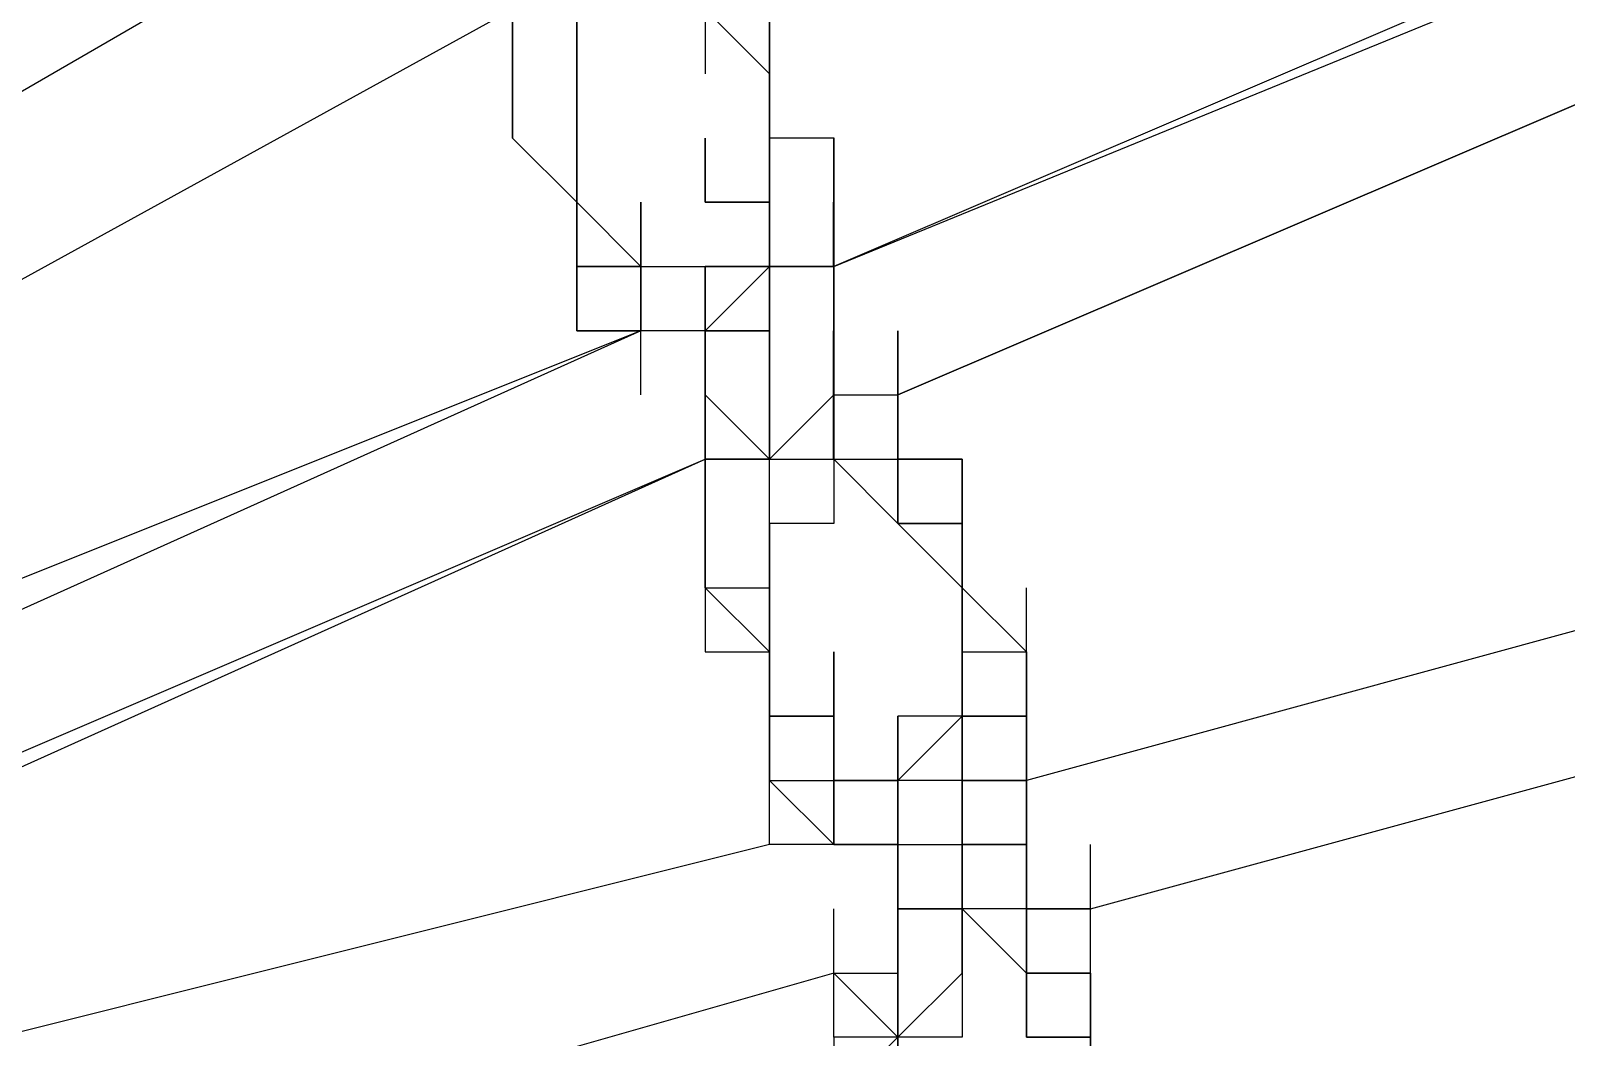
# Model space of a CAD drawing. Header units: inches. Extents: x 3324238 to 135265466, y -1036581 to 20094598.
# Drawn here: x 3353733.35 to 3353735.276, y -519024.702 to -519023.44 of the extents above; entities that cross this region are included whole.
import ezdxf

# ---------------------------------------------------------------- set-up
doc = ezdxf.new("R2010")
doc.units = ezdxf.units.IN
doc.header["$MEASUREMENT"] = 0
doc.layers.add('PDF_Geometry', color=7, linetype='Continuous')

msp = doc.modelspace()

# ---------------------------------------------------------------- linework, layer by layer
at = {"layer": 'PDF_Geometry', "color": 32, "lineweight": 13, "true_color": 0xdd6e00}
msp.add_lwpolyline([(3353740.2386, -519026.0718, 1.00015), (3353717.3563, -519026.0718), (3353717.3563, -519077.0734)], format="xyb", dxfattribs=at)
at = {"layer": 'PDF_Geometry', "lineweight": 25}
for points in [[(3353732.262, -519024.1381), (3353733.7929, -519023.2518), (3353733.7929, -519023.1712), (3353733.7929, -519023.0906), (3353733.7929, -519023.0101), (3353733.7929, -519023.0906), (3353733.7929, -519023.1712), (3353733.7929, -519023.0906), (3353733.7929, -519023.1712), (3353733.7929, -519023.0906), (3353733.7123, -519023.0906), (3353733.6317, -519023.0906), (3353733.6317, -519023.0101), (3353733.6317, -519022.9295), (3353733.6317, -519023.0101), (3353733.6317, -519022.9295), (3353733.5512, -519022.8489), (3353732.1814, -519023.9769)], [(3353734.2763, -519024.138), (3353734.2763, -519024.2186), (3353734.2763, -519024.1381), (3353734.2763, -519024.0575), (3353734.2763, -519023.9769), (3353734.2763, -519023.8964), (3353734.2763, -519023.8158), (3353734.2763, -519023.8964), (3353734.2763, -519023.8158), (3353734.2763, -519023.7352), (3353734.3569, -519023.7352), (3353736.1294, -519023.0101), (3353736.1294, -519022.9295), (3353736.1294, -519023.0101), (3353736.0489, -519023.0101), (3353736.0489, -519022.9295)], [(3353736.0489, -519023.0101), (3353734.3569, -519023.7352), (3353734.3569, -519023.8158), (3353734.3569, -519023.7352), (3353734.3569, -519023.6546), (3353734.3569, -519023.7352), (3353734.3569, -519023.8158), (3353734.3569, -519023.8964), (3353734.3569, -519023.8158), (3353734.3569, -519023.8964), (3353734.3569, -519023.8158), (3353734.3569, -519023.8964), (3353734.3569, -519023.8158), (3353734.3569, -519023.8964), (3353734.3569, -519023.8158), (3353734.3569, -519023.8964), (3353734.3569, -519023.8158), (3353734.3569, -519023.8964), (3353734.3569, -519023.8158)], [(3353734.2763, -519024.1381), (3353734.2763, -519024.2186), (3353734.2763, -519024.1381), (3353734.2763, -519024.2186), (3353734.2763, -519024.1381), (3353734.2763, -519024.2186), (3353734.2763, -519024.1381), (3353734.2763, -519024.0575), (3353734.2763, -519024.1381), (3353734.2763, -519024.0575), (3353734.2763, -519024.1381), (3353734.2763, -519024.0575), (3353734.2763, -519023.9769), (3353734.3569, -519023.9769), (3353734.3569, -519023.8964), (3353734.3569, -519023.8158), (3353734.3569, -519023.7352), (3353734.3569, -519023.6546), (3353734.3569, -519023.7352), (3353734.2763, -519023.7352), (3353734.2763, -519023.6546), (3353734.2763, -519023.5741), (3353734.2763, -519023.6546), (3353734.2763, -519023.5741), (3353734.2763, -519023.6546), (3353734.2763, -519023.7352), (3353734.2763, -519023.6546), (3353734.2763, -519023.5741), (3353734.2763, -519023.6546), (3353734.2763, -519023.7352), (3353734.2763, -519023.8158), (3353734.2763, -519023.8964), (3353734.2763, -519023.9769), (3353734.3569, -519023.8964), (3353734.3569, -519023.9769), (3353734.3569, -519023.8964), (3353734.3569, -519023.8158), (3353734.3569, -519023.8964), (3353734.4374, -519023.8964), (3353734.4374, -519023.8158), (3353734.4374, -519023.8964), (3353736.1294, -519023.1712)], [(3353736.1294, -519023.1712), (3353734.4374, -519023.8963), (3353734.4374, -519023.8158)], [(3353733.954, -519023.3323), (3353733.954, -519023.4129), (3353732.3426, -519024.2992), (3353732.3426, -519024.2186)], [(3353733.954, -519023.4129), (3353733.954, -519023.4935)], [(3353733.954, -519023.4935), (3353733.954, -519023.4129)], [(3353733.954, -519023.4935), (3353733.954, -519023.4129)], [(3353733.954, -519023.4129), (3353733.954, -519023.4935)], [(3353733.954, -519023.5741), (3353733.954, -519023.4935), (3353733.954, -519023.4129)], [(3353734.0346, -519023.4935), (3353734.0346, -519023.4129), (3353734.0346, -519023.4935)], [(3353734.0346, -519023.4129), (3353734.0346, -519023.4935), (3353734.0346, -519023.5741), (3353734.0346, -519023.4935), (3353734.0346, -519023.4129)], [(3353734.1957, -519023.4129), (3353734.2763, -519023.4935), (3353734.2763, -519023.4129), (3353734.2763, -519023.4935), (3353734.1957, -519023.4129), (3353734.1957, -519023.4935)], [(3353734.2763, -519023.4129), (3353734.2763, -519023.4935), (3353734.2763, -519023.5741), (3353734.2763, -519023.6546), (3353734.2763, -519023.574), (3353734.2763, -519023.4935)], [(3353733.954, -519023.5741), (3353733.954, -519023.4935)], [(3353733.954, -519023.5741), (3353733.954, -519023.4935), (3353733.954, -519023.5741)], [(3353733.954, -519023.5741), (3353733.954, -519023.4935)], [(3353733.954, -519023.5741), (3353733.954, -519023.4935)], [(3353734.0346, -519023.5741), (3353734.0346, -519023.4935), (3353734.0346, -519023.5741), (3353734.0346, -519023.6546), (3353734.0346, -519023.5741), (3353734.0346, -519023.6546), (3353734.0346, -519023.5741), (3353734.0346, -519023.6546), (3353734.1152, -519023.7352), (3353734.1152, -519023.6546), (3353734.1152, -519023.7352), (3353734.1152, -519023.6546), (3353734.1152, -519023.7352), (3353734.1152, -519023.6546), (3353734.1152, -519023.7352), (3353734.1152, -519023.6546), (3353734.1152, -519023.7352), (3353734.0346, -519023.6546), (3353734.0346, -519023.7352), (3353734.0346, -519023.6546), (3353734.0346, -519023.7352), (3353734.0346, -519023.6546), (3353734.0346, -519023.7352), (3353734.0346, -519023.8158)], [(3353734.0346, -519023.574), (3353734.0346, -519023.4935)], [(3353734.0346, -519023.5741), (3353734.0346, -519023.4935)], [(3353734.2763, -519023.5741), (3353734.2763, -519023.4935)], [(3353734.2763, -519023.5741), (3353734.2763, -519023.4935)], [(3353734.2763, -519023.5741), (3353734.2763, -519023.4935)], [(3353734.2763, -519023.5741), (3353734.2763, -519023.4935)], [(3353734.2763, -519023.6546), (3353734.2763, -519023.574), (3353734.2763, -519023.4935)], [(3353734.2763, -519023.6546), (3353734.2763, -519023.574), (3353734.2763, -519023.4935)], [(3353734.2763, -519023.5741), (3353734.2763, -519023.4935)], [(3353734.2763, -519023.5741), (3353734.2763, -519023.4935)], [(3353733.954, -519023.5741), (3353734.0346, -519023.6546)], [(3353734.0346, -519023.6546), (3353734.0346, -519023.574)], [(3353734.0346, -519023.6546), (3353734.0346, -519023.5741)], [(3353734.0346, -519023.6546), (3353734.0346, -519023.5741)], [(3353734.0346, -519023.6546), (3353734.0346, -519023.5741)], [(3353734.0346, -519023.6546), (3353734.0346, -519023.5741)], [(3353734.3569, -519023.574), (3353734.3569, -519023.6546), (3353734.3569, -519023.5741), (3353734.3569, -519023.6546), (3353734.3569, -519023.5741), (3353734.3569, -519023.6546), (3353734.3569, -519023.5741), (3353734.2763, -519023.5741), (3353734.2763, -519023.6546), (3353734.2763, -519023.7352), (3353734.2763, -519023.8158), (3353734.2763, -519023.8964), (3353734.2763, -519023.9769), (3353734.2763, -519023.8964), (3353734.2763, -519023.8158), (3353734.1957, -519023.8158), (3353734.1957, -519023.7352), (3353734.1957, -519023.8158), (3353734.2763, -519023.8158), (3353734.2763, -519023.7352), (3353734.3569, -519023.7352), (3353734.3569, -519023.8158), (3353734.3569, -519023.7352), (3353734.3569, -519023.6546), (3353734.3569, -519023.7352), (3353734.3569, -519023.8158), (3353734.3569, -519023.7352), (3353734.3569, -519023.6546), (3353734.3569, -519023.7352), (3353734.3569, -519023.6546), (3353734.3569, -519023.7352), (3353734.3569, -519023.8158), (3353734.3569, -519023.7352), (3353734.3569, -519023.8158), (3353734.3569, -519023.7352)], [(3353734.2763, -519023.6546), (3353734.2763, -519023.574)], [(3353734.2763, -519023.6546), (3353734.2763, -519023.574)], [(3353734.2763, -519023.6546), (3353734.2763, -519023.5741), (3353734.2763, -519023.6546)], [(3353734.2763, -519023.6546), (3353734.2763, -519023.5741)], [(3353734.2763, -519023.5741), (3353734.2763, -519023.6546)], [(3353734.2763, -519023.6546), (3353734.2763, -519023.5741)], [(3353734.2763, -519023.6546), (3353734.2763, -519023.5741)], [(3353734.2763, -519023.6546), (3353734.2763, -519023.5741), (3353734.2763, -519023.6546)], [(3353734.2763, -519023.6546), (3353734.2763, -519023.5741)], [(3353734.2763, -519023.6546), (3353734.2763, -519023.5741)], [(3353734.2763, -519023.5741), (3353734.2763, -519023.6546)], [(3353734.0346, -519023.6546), (3353734.0346, -519023.7352)], [(3353734.1151, -519023.7352), (3353734.1151, -519023.6546)], [(3353734.1152, -519023.7352), (3353734.1152, -519023.6546)], [(3353734.1152, -519023.7352), (3353734.1152, -519023.6546)], [(3353734.1152, -519023.7352), (3353734.1152, -519023.6546)], [(3353734.2763, -519023.6546), (3353734.1957, -519023.6546), (3353734.2763, -519023.6546)], [(3353734.2763, -519023.7352), (3353734.2763, -519023.6546), (3353734.2763, -519023.7352)], [(3353734.3569, -519023.7352), (3353734.3569, -519023.6546)], [(3353734.3569, -519023.7352), (3353734.3569, -519023.6546)], [(3353734.0346, -519023.8158), (3353734.0346, -519023.7352), (3353734.0346, -519023.8158)], [(3353734.1152, -519023.7352), (3353734.0346, -519023.7352), (3353734.1152, -519023.7352)], [(3353734.0346, -519023.7352), (3353734.1152, -519023.7352), (3353734.1152, -519023.8158), (3353734.1152, -519023.7352)], [(3353734.1151, -519023.8158), (3353734.1151, -519023.7352)], [(3353734.1151, -519023.8158), (3353734.1151, -519023.7352)], [(3353734.1151, -519023.8158), (3353734.1151, -519023.7352)], [(3353734.1152, -519023.8158), (3353734.1152, -519023.7352)], [(3353734.1152, -519023.8158), (3353734.1152, -519023.7352)], [(3353734.1152, -519023.8158), (3353734.1152, -519023.7352)], [(3353734.1957, -519023.8158), (3353734.1957, -519023.8964), (3353734.1957, -519023.9769), (3353734.1957, -519023.8964), (3353734.1957, -519023.9769), (3353734.1957, -519023.8964), (3353734.1957, -519023.8158), (3353734.1957, -519023.7352), (3353734.1957, -519023.8158), (3353734.1957, -519023.7352), (3353734.1957, -519023.8158), (3353734.1957, -519023.7352), (3353734.1957, -519023.8158), (3353734.1957, -519023.7352), (3353734.1957, -519023.8158), (3353734.1957, -519023.8964), (3353734.1957, -519023.9769), (3353734.1957, -519023.8964), (3353734.1957, -519023.8158), (3353734.1152, -519023.8158), (3353734.1152, -519023.7352), (3353734.1957, -519023.7352), (3353734.2763, -519023.7352), (3353734.2763, -519023.8158), (3353734.2763, -519023.8964), (3353734.2763, -519023.9769), (3353734.3569, -519023.9769), (3353734.3569, -519023.8963), (3353734.3569, -519023.9769), (3353734.3569, -519023.8963), (3353734.3569, -519023.9769), (3353734.3569, -519023.8964), (3353734.4374, -519023.8964), (3353734.4374, -519023.9769), (3353734.4374, -519024.0575), (3353734.3569, -519023.9769), (3353734.3569, -519023.8964), (3353734.3569, -519023.9769), (3353734.3569, -519023.8964), (3353734.3569, -519023.8158), (3353734.3569, -519023.8964), (3353734.3569, -519023.9769), (3353734.4374, -519024.0575), (3353734.518, -519024.0575), (3353734.518, -519024.1381), (3353734.518, -519024.2186), (3353734.518, -519024.1381), (3353734.5986, -519024.2186), (3353734.5986, -519024.2992), (3353734.5986, -519024.3798), (3353734.5986, -519024.2992), (3353734.5986, -519024.3798), (3353734.5986, -519024.2992), (3353734.5986, -519024.3798), (3353734.5986, -519024.2992), (3353734.5986, -519024.3798), (3353734.5986, -519024.2992), (3353734.5986, -519024.3798), (3353734.5986, -519024.4604), (3353734.5986, -519024.5409), (3353734.518, -519024.5409), (3353734.518, -519024.4604), (3353734.518, -519024.5409), (3353734.518, -519024.4604), (3353734.518, -519024.5409), (3353734.4374, -519024.5409), (3353734.4374, -519024.4604), (3353734.4374, -519024.5409), (3353734.4374, -519024.4604), (3353734.518, -519024.4604), (3353734.5986, -519024.4604), (3353734.518, -519024.4604), (3353734.518, -519024.5409), (3353734.518, -519024.4604), (3353734.518, -519024.3798), (3353734.518, -519024.4604), (3353734.518, -519024.3798), (3353734.518, -519024.2992), (3353734.4374, -519024.2992), (3353734.4374, -519024.3798), (3353734.4374, -519024.4604), (3353734.4374, -519024.3798), (3353734.4374, -519024.2992), (3353734.4374, -519024.3798), (3353734.4374, -519024.2992), (3353734.4374, -519024.3798), (3353734.4374, -519024.2992)], [(3353734.1152, -519023.8158), (3353734.1152, -519023.7352)], [(3353734.1152, -519023.8158), (3353734.1152, -519023.7352)], [(3353734.1152, -519023.8158), (3353734.1152, -519023.7352)], [(3353734.1152, -519023.8158), (3353734.1152, -519023.7352)], [(3353734.1152, -519023.8158), (3353734.1152, -519023.7352)], [(3353734.1152, -519023.8158), (3353734.1152, -519023.7352)], [(3353734.1152, -519023.8158), (3353734.1152, -519023.7352)], [(3353734.1152, -519023.8158), (3353734.1152, -519023.7352)], [(3353734.1152, -519023.8158), (3353734.1152, -519023.7352)], [(3353734.1152, -519023.8158), (3353734.1152, -519023.7352)], [(3353734.1152, -519023.8158), (3353734.1152, -519023.7352)], [(3353734.1152, -519023.8158), (3353734.1152, -519023.7352)], [(3353734.1957, -519023.8158), (3353734.1957, -519023.7352)], [(3353734.2763, -519024.2186), (3353734.2763, -519024.2992), (3353734.2763, -519024.3798), (3353734.2763, -519024.2992), (3353734.2763, -519024.2186), (3353734.2763, -519024.1381), (3353734.2763, -519024.0575), (3353734.2763, -519023.9769), (3353734.2763, -519023.8964), (3353734.2763, -519023.9769), (3353734.2763, -519023.8964), (3353734.2763, -519023.9769), (3353734.1957, -519023.8964), (3353734.1957, -519023.8158), (3353734.1957, -519023.7352)], [(3353734.1957, -519023.8158), (3353734.1957, -519023.7352)], [(3353734.1957, -519023.8158), (3353734.1957, -519023.7352)], [(3353734.1957, -519023.8158), (3353734.1957, -519023.7352)], [(3353734.2763, -519023.7352), (3353734.1957, -519023.7352), (3353734.1957, -519023.8158), (3353734.1957, -519023.7352)], [(3353734.1957, -519023.8158), (3353734.1957, -519023.7352)], [(3353734.1957, -519023.8158), (3353734.1957, -519023.7352)], [(3353734.1957, -519023.8158), (3353734.1957, -519023.7352)], [(3353734.1957, -519023.8158), (3353734.1957, -519023.7352)], [(3353734.1957, -519023.8158), (3353734.1957, -519023.7352)], [(3353734.1957, -519023.8158), (3353734.2763, -519023.7352)], [(3353734.1957, -519023.8158), (3353734.1957, -519023.7352)], [(3353734.1957, -519023.8158), (3353734.1957, -519023.7352)], [(3353734.2763, -519023.8158), (3353734.2763, -519023.7352)], [(3353734.2763, -519023.8158), (3353734.2763, -519023.7352)], [(3353734.2763, -519023.8964), (3353734.2763, -519023.8158), (3353734.2763, -519023.7352), (3353734.2763, -519023.8158)], [(3353734.3569, -519023.8963), (3353734.3569, -519023.8158), (3353734.3569, -519023.7352)], [(3353734.1151, -519023.8158), (3353732.5037, -519024.4604)], [(3353734.1151, -519023.8158), (3353732.5037, -519024.5409)], [(3353734.1151, -519023.8963), (3353734.1151, -519023.8158)], [(3353734.1957, -519023.8158), (3353734.1152, -519023.8158)], [(3353734.1957, -519023.8964), (3353734.1957, -519023.8158), (3353734.1957, -519023.8964)], [(3353734.1957, -519023.8964), (3353734.1957, -519023.8158)], [(3353734.1957, -519023.8964), (3353734.1957, -519023.8158)], [(3353734.1957, -519023.8964), (3353734.1957, -519023.8158)], [(3353734.2763, -519024.0575), (3353734.2763, -519023.9769), (3353734.3569, -519023.9769), (3353734.3569, -519023.8964), (3353734.3569, -519023.8158), (3353734.3569, -519023.8964), (3353734.3569, -519023.9769), (3353734.3569, -519023.8964), (3353734.3569, -519023.9769), (3353734.3569, -519024.0575), (3353734.2763, -519024.0575), (3353734.2763, -519023.9769), (3353734.2763, -519023.8963), (3353734.2763, -519023.8158)], [(3353734.2763, -519023.8963), (3353734.2763, -519023.8158)], [(3353734.3569, -519023.8158), (3353734.3569, -519023.8964), (3353734.3569, -519023.8158), (3353734.3569, -519023.8964), (3353734.3569, -519023.9769), (3353734.3569, -519023.8964), (3353734.3569, -519023.9769), (3353734.4374, -519023.9769), (3353734.518, -519023.9769), (3353734.4374, -519023.9769), (3353734.4374, -519024.0575), (3353734.4374, -519023.9769), (3353734.4374, -519024.0575), (3353734.518, -519024.0575), (3353734.518, -519024.1381), (3353734.518, -519024.0575), (3353734.518, -519024.1381), (3353734.518, -519024.2186), (3353734.5986, -519024.2186), (3353734.5986, -519024.2992), (3353734.5986, -519024.3798), (3353734.5986, -519024.4604), (3353734.5986, -519024.5409), (3353734.5986, -519024.4603)], [(3353734.3569, -519023.8963), (3353734.3569, -519023.8158)], [(3353734.3569, -519023.8963), (3353734.3569, -519023.8158)], [(3353736.3711, -519023.8964), (3353734.5986, -519024.3798), (3353734.518, -519024.3798), (3353734.4374, -519024.3798), (3353734.518, -519024.2992), (3353734.518, -519024.3798), (3353734.518, -519024.4604), (3353734.5986, -519024.4604), (3353734.5986, -519024.5409), (3353734.6792, -519024.5409), (3353736.4517, -519024.0575), (3353736.4517, -519023.9769), (3353736.3711, -519023.8964), (3353736.3711, -519023.8158)], [(3353734.4374, -519023.8963), (3353734.4374, -519023.8158)], [(3353734.4374, -519023.8964), (3353734.4374, -519023.8158)], [(3353734.4374, -519023.8964), (3353734.4374, -519023.8158)], [(3353734.4374, -519023.8964), (3353734.4374, -519023.8158)], [(3353734.4374, -519023.8964), (3353734.4374, -519023.8158)], [(3353734.4374, -519023.8964), (3353734.4374, -519023.8158)], [(3353734.4374, -519023.8963), (3353734.4374, -519023.8158)], [(3353734.4374, -519023.8964), (3353734.4374, -519023.8158)], [(3353734.4374, -519023.8964), (3353734.4374, -519023.8158)], [(3353732.5843, -519024.7021), (3353734.1957, -519023.9769), (3353734.1957, -519023.8963)], [(3353734.1957, -519023.9769), (3353734.1957, -519023.8963)], [(3353734.1957, -519023.9769), (3353734.1957, -519023.8963)], [(3353734.1957, -519024.0575), (3353734.1957, -519023.9769), (3353734.1957, -519023.8964), (3353734.1957, -519023.9769), (3353734.1957, -519024.0575), (3353734.1957, -519023.9769), (3353734.1957, -519024.0575), (3353734.1957, -519024.1381), (3353734.1957, -519024.0575), (3353734.1957, -519024.1381), (3353734.1957, -519024.2186), (3353734.2763, -519024.2186), (3353734.2763, -519024.2992), (3353734.3569, -519024.2992), (3353734.3569, -519024.2186), (3353734.3569, -519024.2992), (3353734.3569, -519024.2186)], [(3353734.1957, -519023.8964), (3353734.1957, -519023.9769), (3353734.1957, -519023.8964)], [(3353734.2763, -519023.9769), (3353734.2763, -519023.8963)], [(3353734.2763, -519023.9769), (3353734.2763, -519023.8963)], [(3353734.2763, -519023.9769), (3353734.2763, -519023.8963)], [(3353734.2763, -519023.9769), (3353734.2763, -519023.8964)], [(3353734.2763, -519023.9769), (3353734.2763, -519023.8964)], [(3353734.2763, -519023.9769), (3353734.2763, -519023.8964)], [(3353734.2763, -519023.8964), (3353734.2763, -519023.9769)], [(3353734.2763, -519023.9769), (3353734.2763, -519023.8964)], [(3353734.2763, -519023.9769), (3353734.2763, -519023.8964)], [(3353734.2763, -519023.9769), (3353734.2763, -519023.8964)], [(3353734.3568, -519023.9769), (3353734.3568, -519023.8963)], [(3353734.3569, -519023.8964), (3353734.4374, -519023.8964)], [(3353734.3569, -519023.9769), (3353734.3569, -519023.8964)], [(3353734.4374, -519023.8964), (3353734.4374, -519023.9769), (3353734.4374, -519023.8964)], [(3353734.4374, -519023.9769), (3353734.4374, -519023.8964)], [(3353732.4231, -519024.7826), (3353732.4231, -519024.7021), (3353732.5037, -519024.7021), (3353734.1957, -519023.9769), (3353734.2763, -519023.9769), (3353734.1957, -519023.9769)], [(3353734.1957, -519024.0575), (3353734.1957, -519023.9769)], [(3353734.2763, -519024.0575), (3353734.2763, -519023.9769)], [(3353734.2763, -519023.9769), (3353734.3569, -519023.9769)], [(3353734.4374, -519024.0575), (3353734.4374, -519023.9769)], [(3353734.4374, -519024.0575), (3353734.4374, -519023.9769)], [(3353734.518, -519023.9769), (3353734.518, -519024.0575), (3353734.518, -519023.9769)], [(3353734.518, -519024.0575), (3353734.518, -519023.9769)], [(3353734.1957, -519024.1381), (3353734.1957, -519024.0575), (3353734.1957, -519024.1381)], [(3353734.518, -519024.0575), (3353734.4374, -519024.0575)], [(3353734.518, -519024.1381), (3353734.4374, -519024.0575)], [(3353734.518, -519024.1381), (3353734.518, -519024.0575)], [(3353734.518, -519024.1381), (3353734.518, -519024.0575)], [(3353734.518, -519024.1381), (3353734.518, -519024.0575)], [(3353734.518, -519024.1381), (3353734.518, -519024.0575)], [(3353734.518, -519024.1381), (3353734.518, -519024.0575)], [(3353734.2763, -519024.2186), (3353734.2763, -519024.138)], [(3353734.2763, -519024.2186), (3353734.2763, -519024.1381)], [(3353734.518, -519024.3798), (3353734.518, -519024.2992), (3353734.518, -519024.2186), (3353734.518, -519024.1381), (3353734.518, -519024.2186), (3353734.518, -519024.2992), (3353734.518, -519024.3798), (3353734.518, -519024.4604), (3353734.518, -519024.3798), (3353734.4374, -519024.3798), (3353734.4374, -519024.2992), (3353734.4374, -519024.3798), (3353734.4374, -519024.2992), (3353734.4374, -519024.3798), (3353734.4374, -519024.4604), (3353734.4374, -519024.5409), (3353734.4374, -519024.4604), (3353734.4374, -519024.5409), (3353734.518, -519024.5409), (3353734.518, -519024.4604), (3353734.518, -519024.5409), (3353734.518, -519024.4604), (3353734.518, -519024.5409), (3353734.518, -519024.6215), (3353734.518, -519024.5409), (3353734.518, -519024.6215), (3353734.518, -519024.7021), (3353734.4374, -519024.7021), (3353734.4374, -519024.7826), (3353734.4374, -519024.7021), (3353734.3569, -519024.6215), (3353734.4374, -519024.6215), (3353734.4374, -519024.5409), (3353734.4374, -519024.6215), (3353734.4374, -519024.5409), (3353734.4374, -519024.6215), (3353734.4374, -519024.5409), (3353734.4374, -519024.6215), (3353734.4374, -519024.5409), (3353734.4374, -519024.4604), (3353734.4374, -519024.5409), (3353734.4374, -519024.4604), (3353734.4374, -519024.5409), (3353734.4374, -519024.6215), (3353734.4374, -519024.7021), (3353734.518, -519024.6215), (3353734.518, -519024.7021), (3353734.4374, -519024.7021), (3353734.3569, -519024.7021), (3353734.3569, -519024.6215), (3353734.3569, -519024.5409)], [(3353734.518, -519024.2186), (3353734.518, -519024.138)], [(3353734.518, -519024.2186), (3353734.518, -519024.138)], [(3353734.5986, -519024.2992), (3353734.5986, -519024.3798), (3353734.5986, -519024.2992), (3353734.518, -519024.2992), (3353734.518, -519024.2186), (3353734.518, -519024.2992), (3353734.518, -519024.2186), (3353734.518, -519024.2992), (3353734.518, -519024.2186), (3353734.518, -519024.2992), (3353734.518, -519024.2186), (3353734.518, -519024.2992), (3353734.518, -519024.2186), (3353734.518, -519024.2992), (3353734.518, -519024.2186), (3353734.518, -519024.1381), (3353734.518, -519024.2186)], [(3353734.518, -519024.2186), (3353734.518, -519024.1381)], [(3353734.518, -519024.2186), (3353734.518, -519024.1381)], [(3353734.518, -519024.2186), (3353734.518, -519024.1381)], [(3353734.518, -519024.2186), (3353734.518, -519024.1381)], [(3353734.5986, -519024.2186), (3353734.5986, -519024.1381)], [(3353734.2763, -519024.4604), (3353734.2763, -519024.3798), (3353734.2763, -519024.2992), (3353734.2763, -519024.2186), (3353734.2763, -519024.2992), (3353734.2763, -519024.3798), (3353734.3569, -519024.4604), (3353734.3569, -519024.3798), (3353734.3569, -519024.4604), (3353734.3569, -519024.3798), (3353734.3569, -519024.4604), (3353734.3569, -519024.3798), (3353734.3569, -519024.4604), (3353734.3569, -519024.3798), (3353734.3569, -519024.2992), (3353734.3569, -519024.3798), (3353734.3569, -519024.2992), (3353734.3569, -519024.3798), (3353734.3569, -519024.2992), (3353734.2763, -519024.2992), (3353734.2763, -519024.3798), (3353734.2763, -519024.2992), (3353734.2763, -519024.3798), (3353734.3569, -519024.3798), (3353734.4374, -519024.3798), (3353734.4374, -519024.4604), (3353734.4374, -519024.3798), (3353734.4374, -519024.4604), (3353734.4374, -519024.3798), (3353734.4374, -519024.4604), (3353734.4374, -519024.5409), (3353734.4374, -519024.4604), (3353734.4374, -519024.3798), (3353734.4374, -519024.2992), (3353734.4374, -519024.3798), (3353734.4374, -519024.2992), (3353734.4374, -519024.3798), (3353734.4374, -519024.2992), (3353734.4374, -519024.3798), (3353734.4374, -519024.2992), (3353734.4374, -519024.3798), (3353734.4374, -519024.2992), (3353734.4374, -519024.3798), (3353734.3569, -519024.3798), (3353734.3569, -519024.4604), (3353734.2763, -519024.4604), (3353732.6649, -519024.8632)], [(3353734.2763, -519024.2992), (3353734.2763, -519024.2186)], [(3353734.2763, -519024.2992), (3353734.2763, -519024.2186)], [(3353734.2763, -519024.2992), (3353734.2763, -519024.2186)], [(3353734.2763, -519024.2186), (3353734.2763, -519024.2992)], [(3353734.2763, -519024.2992), (3353734.2763, -519024.2186)], [(3353734.2763, -519024.2992), (3353734.2763, -519024.2186)], [(3353734.2763, -519024.2186), (3353734.2763, -519024.2992)], [(3353734.2763, -519024.2992), (3353734.2763, -519024.2186)], [(3353734.2763, -519024.2992), (3353734.2763, -519024.2186)], [(3353734.2763, -519024.2186), (3353734.2763, -519024.2992)], [(3353734.2763, -519024.2992), (3353734.2763, -519024.2186)], [(3353734.3569, -519024.2992), (3353734.3569, -519024.2186)], [(3353734.3569, -519024.2992), (3353734.3569, -519024.2186)], [(3353734.518, -519024.2992), (3353734.518, -519024.2186)], [(3353734.518, -519024.2992), (3353734.518, -519024.2186)], [(3353734.518, -519024.2992), (3353734.518, -519024.2186)], [(3353734.5986, -519024.2992), (3353734.5986, -519024.2186), (3353734.5986, -519024.2992)], [(3353734.2763, -519024.2992), (3353734.3569, -519024.2992)], [(3353734.2763, -519024.2992), (3353734.3569, -519024.2992)], [(3353734.2763, -519024.2992), (3353734.3569, -519024.2992)], [(3353734.2763, -519024.3798), (3353734.2763, -519024.2992)], [(3353734.3569, -519024.2992), (3353734.3569, -519024.3798), (3353734.3569, -519024.2992)], [(3353734.4374, -519024.3798), (3353734.4374, -519024.2992)], [(3353734.4374, -519024.3798), (3353734.4374, -519024.2992)], [(3353734.4374, -519024.3798), (3353734.4374, -519024.2992)], [(3353734.518, -519024.3798), (3353734.518, -519024.2992)], [(3353734.5986, -519024.3798), (3353734.5986, -519024.2992)], [(3353734.5986, -519024.3798), (3353734.5986, -519024.2992)], [(3353734.5986, -519024.2992), (3353734.5986, -519024.3798), (3353734.5986, -519024.2992)], [(3353734.3569, -519024.4604), (3353734.3569, -519024.3798)], [(3353734.3569, -519024.4603), (3353734.3569, -519024.3798)], [(3353734.4374, -519024.7826), (3353734.4374, -519024.7021), (3353734.4374, -519024.6215), (3353734.4374, -519024.5409), (3353734.518, -519024.5409), (3353734.518, -519024.6215), (3353734.518, -519024.5409), (3353734.518, -519024.4604), (3353734.518, -519024.5409), (3353734.518, -519024.4604), (3353734.518, -519024.3798), (3353734.518, -519024.4604), (3353734.518, -519024.5409), (3353734.518, -519024.4604), (3353734.518, -519024.5409), (3353734.518, -519024.4604), (3353734.518, -519024.3798), (3353734.5986, -519024.3798), (3353734.518, -519024.3798), (3353734.518, -519024.4604), (3353734.518, -519024.5409), (3353734.518, -519024.6215)], [(3353734.4374, -519024.4604), (3353734.4374, -519024.3798)], [(3353734.518, -519024.4603), (3353734.518, -519024.3798)], [(3353734.518, -519024.5409), (3353734.518, -519024.4604), (3353734.518, -519024.3798)], [(3353734.518, -519024.4603), (3353734.518, -519024.3798)], [(3353734.518, -519024.4603), (3353734.518, -519024.3798)], [(3353734.5986, -519024.4604), (3353734.5986, -519024.3798)], [(3353734.5986, -519024.4604), (3353734.5986, -519024.3798)], [(3353734.5986, -519024.4604), (3353734.5986, -519024.3798)], [(3353734.5986, -519024.4604), (3353734.5986, -519024.3798)], [(3353734.4374, -519024.4604), (3353734.3569, -519024.4604), (3353734.4374, -519024.4604)], [(3353734.518, -519024.6215), (3353734.518, -519024.5409), (3353734.518, -519024.4603)], [(3353734.518, -519024.5409), (3353734.518, -519024.4603)], [(3353734.518, -519024.5409), (3353734.518, -519024.4603)], [(3353734.5986, -519024.5409), (3353734.5986, -519024.4603)], [(3353734.6792, -519024.5409), (3353734.5986, -519024.5409), (3353734.5986, -519024.4603)], [(3353734.6792, -519024.7826), (3353734.6792, -519024.7021), (3353734.5986, -519024.7021), (3353734.5986, -519024.6215), (3353734.5986, -519024.5409), (3353734.5986, -519024.4604)], [(3353734.6792, -519024.5409), (3353734.6792, -519024.4604)], [(3353734.6792, -519024.5409), (3353734.6792, -519024.4604)], [(3353734.6792, -519024.5409), (3353734.6792, -519024.4604)], [(3353734.6792, -519024.5409), (3353734.6792, -519024.4604)], [(3353734.6792, -519024.5409), (3353734.6792, -519024.4604)], [(3353734.6792, -519024.5409), (3353734.6792, -519024.4604)], [(3353734.6792, -519024.5409), (3353734.6792, -519024.4604)], [(3353734.4374, -519024.6215), (3353734.4374, -519024.5409)], [(3353734.4374, -519024.6215), (3353734.4374, -519024.5409)], [(3353734.5986, -519024.6215), (3353734.518, -519024.5409), (3353734.5986, -519024.6215)], [(3353734.518, -519024.6215), (3353734.518, -519024.5409)], [(3353734.5986, -519024.6215), (3353734.6792, -519024.6215), (3353734.6792, -519024.5409)], [(3353734.6792, -519024.7021), (3353734.6792, -519024.6215), (3353734.6792, -519024.5409), (3353734.5986, -519024.5409), (3353734.5986, -519024.6215)], [(3353734.3569, -519024.6215), (3353732.6649, -519025.1049)], [(3353734.3569, -519024.6215), (3353734.4374, -519024.6215)], [(3353734.5986, -519024.7021), (3353734.5986, -519024.6215)], [(3353734.5986, -519024.6215), (3353734.5986, -519024.7021)], [(3353734.6792, -519024.6215), (3353734.6792, -519024.7021), (3353734.6792, -519024.7826), (3353734.6792, -519024.7021), (3353734.6792, -519024.6215), (3353734.6792, -519024.7021), (3353734.6792, -519024.6215), (3353734.6792, -519024.7021), (3353734.6792, -519024.6215), (3353734.6792, -519024.7021), (3353734.6792, -519024.7826)], [(3353734.3569, -519024.7021), (3353734.3569, -519024.7826), (3353734.4374, -519024.7826), (3353734.4374, -519024.8632), (3353734.4374, -519024.7826), (3353734.4374, -519024.7021), (3353734.3569, -519024.7826), (3353734.4374, -519024.7826), (3353734.4374, -519024.7021), (3353734.4374, -519024.7826), (3353734.4374, -519024.8632), (3353734.4374, -519024.7826), (3353734.4374, -519024.8632), (3353734.4374, -519024.9438), (3353734.4374, -519025.0243), (3353734.518, -519025.1049), (3353734.518, -519025.0243), (3353734.518, -519025.1049), (3353734.518, -519025.0243)]]:
    msp.add_lwpolyline(points, dxfattribs=at)
for points in [[(3353734.2763, -519023.4935), (3353734.2763, -519023.5741)], [(3353734.0346, -519023.5741), (3353734.0346, -519023.6546)], [(3353734.1957, -519023.5741), (3353734.1957, -519023.6546)], [(3353734.2763, -519023.6546), (3353734.2763, -519023.7352)], [(3353734.2763, -519023.6546), (3353734.2763, -519023.7352)], [(3353734.3568, -519023.6546), (3353734.3568, -519023.7352)], [(3353734.1151, -519023.7352), (3353734.1151, -519023.8158)], [(3353734.1957, -519023.7352), (3353734.1957, -519023.8158), (3353734.1957, -519023.8964), (3353734.1957, -519023.9769), (3353734.1957, -519023.8964), (3353734.1957, -519023.8158), (3353734.1957, -519023.8964), (3353734.1957, -519023.9769), (3353734.1957, -519023.8964), (3353734.1957, -519023.8158), (3353734.1152, -519023.8158), (3353734.1152, -519023.7352), (3353734.1957, -519023.7352), (3353734.1957, -519023.8158), (3353734.1957, -519023.7352), (3353734.1957, -519023.8158)], [(3353734.1957, -519023.8158), (3353734.1957, -519023.7352)], [(3353734.1957, -519023.7352), (3353734.1957, -519023.8158)], [(3353734.1957, -519023.7352), (3353734.1957, -519023.8158)], [(3353734.1957, -519023.8158), (3353734.1957, -519023.8964), (3353734.1957, -519023.8158), (3353734.1957, -519023.7352)], [(3353734.1957, -519023.7352), (3353734.1957, -519023.8158)], [(3353734.3569, -519023.7352), (3353734.3569, -519023.8158)], [(3353734.0346, -519023.8158), (3353734.1152, -519023.8158)], [(3353734.1957, -519023.8964), (3353734.1957, -519023.8158)], [(3353734.3568, -519023.8158), (3353734.3568, -519023.8963)], [(3353734.4374, -519023.8158), (3353734.4374, -519023.8963)], [(3353734.4374, -519023.8158), (3353734.4374, -519023.8964)], [(3353734.4374, -519023.8158), (3353734.4374, -519023.8964)], [(3353734.1957, -519023.8963), (3353734.1957, -519023.9769)], [(3353734.3569, -519023.8963), (3353734.3569, -519023.9769)], [(3353734.4374, -519023.9769), (3353734.4374, -519024.0575), (3353734.4374, -519023.9769), (3353734.4374, -519023.8964), (3353734.4374, -519023.9769), (3353734.4374, -519024.0575)], [(3353734.2763, -519024.2186), (3353734.1957, -519024.1381), (3353734.2763, -519024.1381), (3353734.2763, -519024.2186), (3353734.2763, -519024.1381), (3353734.2763, -519024.0575), (3353734.2763, -519024.1381)], [(3353734.518, -519024.1381), (3353734.518, -519024.2186)], [(3353734.2763, -519024.2186), (3353734.2763, -519024.2992)], [(3353734.3569, -519024.2186), (3353734.3569, -519024.2992), (3353734.3569, -519024.3798), (3353734.3569, -519024.2992)], [(3353734.518, -519024.2186), (3353734.518, -519024.2992), (3353734.5986, -519024.2992), (3353734.518, -519024.2992)], [(3353734.4374, -519024.2992), (3353734.4374, -519024.3798)], [(3353734.518, -519024.4603), (3353734.518, -519024.5409)], [(3353734.5986, -519024.4604), (3353734.5986, -519024.5409)], [(3353734.4374, -519024.6215), (3353734.4374, -519024.5409)], [(3353734.5986, -519024.6215), (3353734.5986, -519024.7021), (3353734.5986, -519024.6215), (3353734.6792, -519024.6215), (3353734.6792, -519024.7021), (3353734.6792, -519024.6215)], [(3353734.5986, -519024.7021), (3353734.6792, -519024.7021), (3353734.6792, -519024.7826), (3353734.6792, -519024.7021)]]:
    msp.add_lwpolyline(points, close=True, dxfattribs=at)
at = {"layer": 'PDF_Geometry', "color": 32, "lineweight": 13, "true_color": 0xdd6e00}
msp.add_arc((3353728.7974, -519026.0638), 11.9246, 359.96181, 180.03819, dxfattribs=at)

doc.saveas('drawing.dxf')
